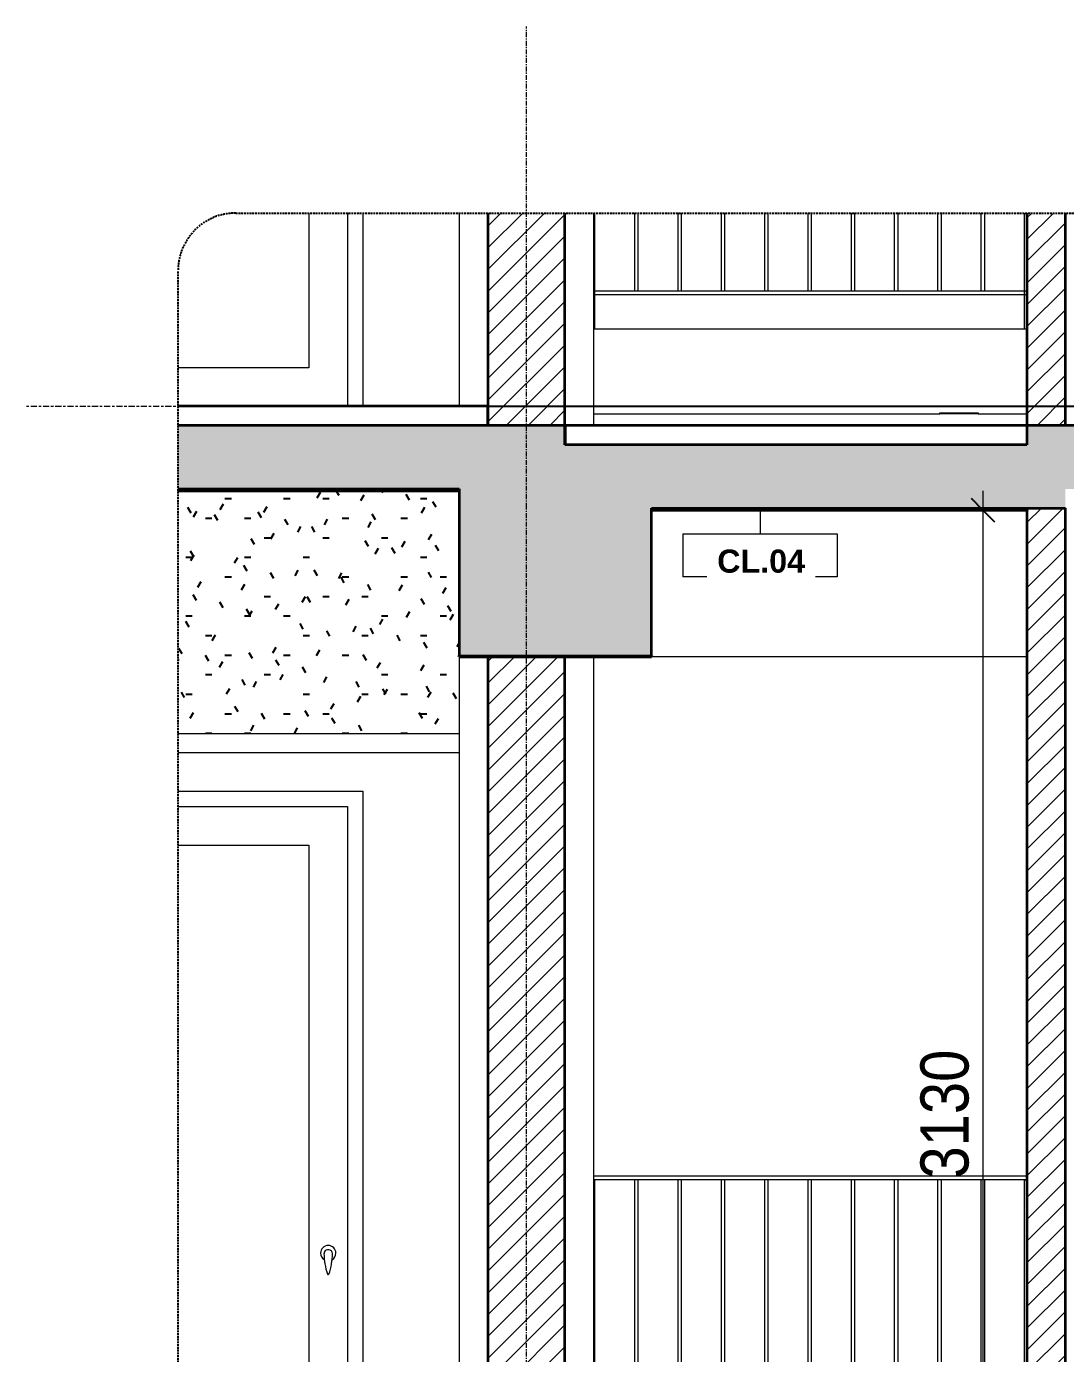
# Model space of a CAD drawing. Header units: millimetres. Extents: x 42054 to 236235, y 253 to 78637.
# Drawn here: x 121529 to 124228, y 3139 to 6586 of the extents above; entities that cross this region are included whole.
import ezdxf

# ---------------------------------------------------------------- set-up
doc = ezdxf.new("R2010")
doc.units = ezdxf.units.MM
for name, pattern in [('Centre', [31.75, 6.35, -4.7625, 15.875, -4.7625]), ('Grid Line', [22.225, 12.7, -3.175, 3.175, -3.175]), ('Hidden', [7.14375, 4.7625, -2.38125]), ('IMPORT-CENTER _2_', [40.64, 25.4, -5.08, 5.08, -5.08])]:
    doc.linetypes.add(name, pattern=pattern)
for name, color, linetype, lineweight in [('0-5', 130, 'Continuous', 5), ('A-ANNO-DIMS', 211, 'Continuous', 9), ('A-ANNO-DIMS-50', 211, 'Continuous', 9), ('A-CLNG', 13, 'Continuous', 18), ('A-CLNG-1', 250, 'Continuous', 35), ('A-CLNG-2', 7, 'Continuous', 18), ('A-CLNG-IDEN', 151, 'Continuous', 9), ('A-CLNG-PATT-2', 31, 'Continuous', 25), ('A-DETL-GENF', 92, 'Continuous', 18), ('A-DETL-GENF-4', 92, 'Hidden', 25), ('A-DETL-GENF-5', 9, 'Continuous', 18), ('A-DETL-MEDM', 33, 'Continuous', 35), ('A-DOOR', 31, 'Continuous', 18), ('A-DOOR-FRAM-1', 31, 'Continuous', 18), ('A-FLOR-FNSH-1', 250, 'Continuous', 35), ('A-FLOR-HRAL', 11, 'Continuous', 18), ('A-FLOR-HRAL-1', 7, 'Continuous', 18), ('A-FLOR-LEVL-2', 51, 'Centre', 9), ('A-FLOR-PATT-1', 253, 'Continuous', 18), ('A-WALL', 113, 'Continuous', 18), ('A-WALL-2', 250, 'Continuous', 35), ('A-WALL-3', 7, 'Continuous', 18), ('A-WALL-PATT-1', 9, 'Continuous', 18), ('A-WALL-PATT-2', 111, 'Continuous', 18), ('G-IMPT', 8, 'Continuous', 18), ('G-IMPT-5', 8, 'IMPORT-CENTER _2_', 18), ('M-EQPM', 50, 'Continuous', 18), ('M-EQPM-1', 7, 'Continuous', 18), ('M-EQPM-3', 50, 'Continuous', 25), ('S-BEAM-1', 7, 'Continuous', 18), ('S-BEAM-2', 90, 'Continuous', 50), ('S-BEAM-3', 191, 'Continuous', 5), ('S-COLS-8', 7, 'Continuous', 18), ('S-GRID-1', 1, 'Grid Line', 9)]:
    doc.layers.add(name, color=color, linetype=linetype, lineweight=lineweight)
doc.styles.add('Arial_B_3', font='arialbd.ttf', dxfattribs={"height": 60})
doc.styles.add('UTM Avo', font='', dxfattribs={"width": 0.9, "height": 125})
doc.styles.get('UTM Avo').set_extended_font_data('UTM Avo')
doc.dimstyles.new('1_Dim_chi_tiet_2_5', dxfattribs={"dimscale": 304.8, "dimtxt": 124.912619, "dimasz": 0.19685, "dimexe": 0.164042, "dimexo": 0.0625, "dimgap": 0.016404, "dimtad": 1, "dimdec": 0, "dimrnd": 5, "dimzin": 0, "dimdsep": 46, "dimtxsty": 'UTM Avo', "dimblk1": 'OBLIQUE', "dimblk2": 'OBLIQUE', "dimsah": 1, "dimcen": 0.09, "dimdle": 0.164042, "dimazin": 0, "dimtfac": 1, "dimtdec": 4, "dimtix": 1, "dimtmove": 0, "dimatfit": 3, "dimfxl": 0.328084, "dimfxlon": 1, "dimtvp": 1, "dimtolj": 1, "dimtzin": 0, "dimarcsym": 2})
pattern_1 = [(50, (-63782, 15773.77), (364.368, -31.878), [38.1, -419.1]), (355, (-63782, 15773.77), (-70.486, 382.113), [30.48, -335.28]), (100.451, (-63751.62, 15771.12), (293.885, 350.233), [32.38, -356.18]), (46.184, (-63782, 15875.38), (542.158, -84.086), [57.15, -628.65]), (96.636, (-63736.8, 15868.37), (474.805, 494.855), [48.57, -534.27]), (351.184, (-63782, 15875.4), (474.81, 494.85), [45.72, -502.92]), (21, (-63731.2, 15849.98), (303.2285, -204.5305), [38.1, -419.1]), (326, (-63731.2, 15849.98), (123.604, 368.376), [30.48, -335.28]), (71.451, (-63705.92, 15832.93), (426.834, 163.843), [32.38, -356.18]), (37.5, (-63781.99, 15773.77), (6.1766, 169.1102), [3.353, -327.863, 3.353, -337.007, -336.55]), (37.5, (-63781.99, 15773.77), (6.1766, 169.1102), [-671.576, 3.353, -333.197]), (7.5, (-63781.99, 15773.77), (133.639, 200.3615), [3.353, -190.703, 3.353, -320.243, -128.27]), (7.5, (-63781.99, 15773.77), (133.639, 200.3615), [-517.652, 3.353, -124.917]), (327.5, (-63895.27, 15773.77), (271.1818, -11.4584), [3.353, -123.647, 3.353, -392.887, -525.78]), (327.5, (-63895.27, 15773.77), (271.1818, -11.4584), [-523.24, 3.353, -522.427]), (317.5, (-63946.07, 15773.77), (296.2585, 50.853), [3.353, -161.747, 3.353, -259.791, -373.38]), (317.5, (-63946.07, 15773.77), (296.2585, 50.853), [-428.244, 3.353, -370.027]), (45, (-63781.99, 15773.77), (-125.7236, 125.7236), []), (45, (-63781.99, 15964.27), (-125.7236, 125.7236), [])]
pattern_2 = [(45, (-63781.988, 15773.775), (-28.28427, 28.28427), [])]
pattern_3 = [(45, (128982.67, 15773.775), (-28.28427, 28.28427), [])]

# ---------------------------------------------------------------- blocks, each defined once
blk = doc.blocks.new('NCV_TKTC_KET CAU_rvt-7-TKCS_CĂN HỘ LOẠI 1A - MẶT CẮT 6')
at = {"layer": 'A-FLOR-PATT-1'}
h = blk.add_hatch(dxfattribs=at)
h.set_pattern_fill('FP_13', color=256, style=0, pattern_type=2)
h.set_pattern_definition(pattern_1)
h.paths.add_polyline_path([(-65032.2, 5380), (-65032.2, 5385), (-68536.9, 5385), (-68536.9, 5380), (-65135.2, 5380)])
h.paths.add_polyline_path([(-70841.9, 5380), (-70111.9, 5380), (-70111.9, 5385), (-70841.9, 5385)])
h.paths.add_polyline_path([(-69835.3, 5500), (-69835.3, 5550), (-69836.9, 5550), (-69836.9, 5500)])
h = blk.add_hatch(dxfattribs=at)
h.set_pattern_fill('FP_13', color=256, style=0, pattern_type=2)
h.set_pattern_definition(pattern_1)
h.paths.add_polyline_path([(-65032.2, 5380), (-65032.2, 5385), (-68536.9, 5385), (-68536.9, 5380), (-65135.2, 5380)])
h.paths.add_polyline_path([(-70841.9, 5380), (-70111.9, 5380), (-70111.9, 5385), (-70841.9, 5385)])
h.paths.add_polyline_path([(-69835.3, 5500), (-69835.3, 5550), (-69836.9, 5550), (-69836.9, 5500)])
h = blk.add_hatch(dxfattribs=at)
h.set_pattern_fill('FP_13', color=256, style=0, pattern_type=2)
h.set_pattern_definition(pattern_1)
h.paths.add_polyline_path([(-68636.9, 5330), (-68635.3, 5330.8), (-68635.3, 5335), (-69611.9, 5335), (-69611.9, 5330), (-68707.2, 5330)])
h = blk.add_hatch(dxfattribs=at)
h.set_pattern_fill('FP_13', color=256, style=0, pattern_type=2)
h.set_pattern_definition(pattern_1)
h.paths.add_polyline_path([(-68636.9, 5330), (-68635.3, 5330.8), (-68635.3, 5335), (-69611.9, 5335), (-69611.9, 5330), (-68707.2, 5330)])
at = {"layer": 'S-BEAM-3'}
h = blk.add_hatch(color=256, dxfattribs=at)
h.paths.add_polyline_path([(-69611.9, 4950), (-69611.9, 4951.3), (-69836.9, 4951.3), (-69836.9, 4950), (-69644.6, 4950)])
h.paths.add_polyline_path([(-70111.9, 4950), (-70036.9, 4950), (-70036.9, 4951.3), (-70111.9, 4951.3)])
at = {"layer": 'A-FLOR-FNSH-1'}
for p, q in [((-69835.3, 5550), (-69836.9, 5550)), ((-69835.3, 5500), (-69835.3, 5550)), ((-70841.9, 5380), (-70111.9, 5380)), ((-69611.9, 5330), (-68635.3, 5330)), ((-68635.3, 5330), (-68635.3, 5335))]:
    blk.add_line(p, q, dxfattribs=at)
at = {"layer": 'S-BEAM-1'}
blk.add_line((-69611.9, 4950), (-68636.9, 4950), dxfattribs=at)
at = {"layer": 'S-BEAM-2'}
for p, q in [((-70111.9, 4951.3), (-70111.9, 4950)), ((-70111.9, 4950), (-69611.9, 4950)), ((-69611.9, 4950), (-69611.9, 4951.3))]:
    blk.add_line(p, q, dxfattribs=at)
at = {"layer": 'S-COLS-8'}
for p, q in [((-70111.9, 6101.8), (-70111.9, 5600)), ((-69761.9, 5550), (-69761.9, 6101.8)), ((-70111.9, 4950), (-70111.9, 2200)), ((-69761.9, 2150), (-69761.9, 4950))]:
    blk.add_line(p, q, dxfattribs=at)
blk = doc.blocks.new('THU NUOC - THU NUOC-461820-TKCS_CĂN HỘ LOẠI 1A - MẶT CẮT 6')
at = {"layer": 'M-EQPM-1'}
for p, q in [((-68863.4, 5583.2), (-68763.4, 5583.2)), ((-68863.4, 5580), (-68863.4, 5583.2)), ((-68763.4, 5580), (-68863.4, 5580)), ((-68763.4, 5583.2), (-68763.4, 5580))]:
    blk.add_line(p, q, dxfattribs=at)
blk = doc.blocks.new('Railing - 10mm-901206-TKCS_CĂN HỘ LOẠI 1A - MẶT CẮT 6')
at = {"layer": 'A-FLOR-HRAL-1'}
for p, q in [((-68756.5, 6101.8), (-68756.5, 5900)), ((-68746.5, 5900), (-68746.5, 6101.8))]:
    blk.add_line(p, q, dxfattribs=at)
blk = doc.blocks.new('Railing - 50 x 10mm-901205-TKCS_CĂN HỘ LOẠI 1A - MẶT CẮT 6')
at = {"layer": 'A-FLOR-HRAL-1'}
blk.add_line((-68644, 6101.8), (-68644, 5800), dxfattribs=at)
blk = doc.blocks.new('Railing - 50 x 10mm-V97-TKCS_CĂN HỘ LOẠI 1A - MẶT CẮT 6')
at = {"layer": 'A-FLOR-HRAL-1'}
blk.add_line((-69759, 5800), (-69759, 6101.8), dxfattribs=at)
blk = doc.blocks.new('Railing - Railing-883273-TKCS_CĂN HỘ LOẠI 1A - MẶT CẮT 6')
at = {"layer": 'A-FLOR-HRAL-1'}
for p, q in [((-69761.9, 5900), (-68639, 5900)), ((-68639, 5900), (-68639, 5890)), ((-69761.9, 5890), (-68639, 5890))]:
    blk.add_line(p, q, dxfattribs=at)
for name, p in [('Railing - 50 x 10mm-V97-TKCS_CĂN HỘ LOẠI 1A - MẶT CẮT 6', (0, 0)), ('Railing - 10mm-901206-TKCS_CĂN HỘ LOẠI 1A - MẶT CẮT 6', (-900, 0)), ('Railing - 10mm-901206-TKCS_CĂN HỘ LOẠI 1A - MẶT CẮT 6', (-787.5, 0)), ('Railing - 10mm-901206-TKCS_CĂN HỘ LOẠI 1A - MẶT CẮT 6', (-675, 0)), ('Railing - 10mm-901206-TKCS_CĂN HỘ LOẠI 1A - MẶT CẮT 6', (-562.5, 0)), ('Railing - 10mm-901206-TKCS_CĂN HỘ LOẠI 1A - MẶT CẮT 6', (-450, 0)), ('Railing - 10mm-901206-TKCS_CĂN HỘ LOẠI 1A - MẶT CẮT 6', (-337.5, 0)), ('Railing - 10mm-901206-TKCS_CĂN HỘ LOẠI 1A - MẶT CẮT 6', (-225, 0)), ('Railing - 10mm-901206-TKCS_CĂN HỘ LOẠI 1A - MẶT CẮT 6', (-112.5, 0)), ('Railing - 10mm-901206-TKCS_CĂN HỘ LOẠI 1A - MẶT CẮT 6', (0, 0)), ('Railing - 50 x 10mm-901205-TKCS_CĂN HỘ LOẠI 1A - MẶT CẮT 6', (0, 0))]:
    blk.add_blockref(name, p)
blk = doc.blocks.new('NCV_TKTC_TANG 2_rvt-6-TKCS_CĂN HỘ LOẠI 1A - MẶT CẮT 6')
at = {"layer": 'A-WALL-PATT-1'}
h = blk.add_hatch(dxfattribs=at)
h.set_pattern_fill('FP_14', color=256, style=0, pattern_type=2)
h.set_pattern_definition(pattern_2)
h.paths.add_polyline_path([(-68635.3, 5550), (-68536.9, 5550), (-68536.9, 6101.8), (-68636.9, 6101.8), (-68636.9, 5550)])
at = {"layer": 'A-FLOR-FNSH-1'}
for p, q in [((-70036.9, 5600), (-70841.9, 5600)), ((-70036.9, 5550), (-70036.9, 5600)), ((-68636.9, 5550), (-69836.9, 5550))]:
    blk.add_line(p, q, dxfattribs=at)
at = {"layer": 'A-WALL-2'}
for p, q in [((-68636.9, 6101.8), (-68636.9, 5550)), ((-68536.9, 5550), (-68536.9, 6101.8))]:
    blk.add_line(p, q, dxfattribs=at)
at = {"layer": 'A-WALL-3'}
for p, q in [((-68636.9, 5800), (-69761.9, 5800)), ((-69761.9, 5580), (-68863.4, 5580)), ((-68763.4, 5580), (-68636.9, 5580))]:
    blk.add_line(p, q, dxfattribs=at)
at = {"layer": 'A-FLOR-HRAL'}
blk.add_blockref('Railing - Railing-883273-TKCS_CĂN HỘ LOẠI 1A - MẶT CẮT 6', (0, 0), dxfattribs=at)
at = {"layer": 'M-EQPM'}
blk.add_blockref('THU NUOC - THU NUOC-461820-TKCS_CĂN HỘ LOẠI 1A - MẶT CẮT 6', (0, 0), dxfattribs=at)
blk = doc.blocks.new('Railing - 10mm-457212-TKCS_CĂN HỘ LOẠI 1A - MẶT CẮT 6')
at = {"layer": 'A-FLOR-HRAL-1'}
for p, q in [((-68756.5, 3590), (-68756.5, 2500)), ((-68746.5, 2500), (-68746.5, 3590))]:
    blk.add_line(p, q, dxfattribs=at)
blk = doc.blocks.new('Railing - 50 x 10mm-457210-TKCS_CĂN HỘ LOẠI 1A - MẶT CẮT 6')
at = {"layer": 'A-FLOR-HRAL-1'}
for q in [(-68644, 2400), (-68636.9, 3590)]:
    blk.add_line((-68644, 3590), q, dxfattribs=at)
blk = doc.blocks.new('Railing - 50 x 10mm-V99-TKCS_CĂN HỘ LOẠI 1A - MẶT CẮT 6')
at = {"layer": 'A-FLOR-HRAL-1'}
for p in [(-69761.9, 3590), (-69759, 2400)]:
    blk.add_line(p, (-69759, 3590), dxfattribs=at)
blk = doc.blocks.new('Railing - Railing-641410-TKCS_CĂN HỘ LOẠI 1A - MẶT CẮT 6')
at = {"layer": 'A-FLOR-HRAL-1'}
for p, q in [((-69761.9, 2500), (-68639, 2500)), ((-69761.9, 2490), (-68639, 2490)), ((-68639, 2500), (-68639, 2490))]:
    blk.add_line(p, q, dxfattribs=at)
for name, p in [('Railing - 50 x 10mm-V99-TKCS_CĂN HỘ LOẠI 1A - MẶT CẮT 6', (0, 0)), ('Railing - 10mm-457212-TKCS_CĂN HỘ LOẠI 1A - MẶT CẮT 6', (-900, 0)), ('Railing - 10mm-457212-TKCS_CĂN HỘ LOẠI 1A - MẶT CẮT 6', (-787.5, 0)), ('Railing - 10mm-457212-TKCS_CĂN HỘ LOẠI 1A - MẶT CẮT 6', (-675, 0)), ('Railing - 10mm-457212-TKCS_CĂN HỘ LOẠI 1A - MẶT CẮT 6', (-562.5, 0)), ('Railing - 10mm-457212-TKCS_CĂN HỘ LOẠI 1A - MẶT CẮT 6', (-450, 0)), ('Railing - 10mm-457212-TKCS_CĂN HỘ LOẠI 1A - MẶT CẮT 6', (-337.5, 0)), ('Railing - 10mm-457212-TKCS_CĂN HỘ LOẠI 1A - MẶT CẮT 6', (-225, 0)), ('Railing - 10mm-457212-TKCS_CĂN HỘ LOẠI 1A - MẶT CẮT 6', (-112.5, 0)), ('Railing - 10mm-457212-TKCS_CĂN HỘ LOẠI 1A - MẶT CẮT 6', (0, 0)), ('Railing - 50 x 10mm-457210-TKCS_CĂN HỘ LOẠI 1A - MẶT CẮT 6', (0, 0))]:
    blk.add_blockref(name, p)
blk = doc.blocks.new('Top Rail Type - Top Rail_Internal_-641411-TKCS_CĂN HỘ LOẠI 1A - MẶT CẮT 6')
at = {"layer": 'A-FLOR-HRAL-1'}
for p, q in [((-68639, 3600), (-69761.9, 3600)), ((-68639, 3590), (-69761.9, 3590)), ((-68639, 3600), (-68639, 3590))]:
    blk.add_line(p, q, dxfattribs=at)
blk = doc.blocks.new('CL_01-VÁCH DỰNG THẠCH CAO CĂN HỘ LOẠI 1-5A6 - CL_01-VÁCH DỰNG THẠCH CAO CĂN HỘ LOẠI 1A-5-911549-TKCS_CĂN HỘ LOẠI 1A - MẶT CẮT 6')
at = {"layer": 'A-CLNG-PATT-2'}
h = blk.add_hatch(dxfattribs=at)
h.set_pattern_fill('FP_15', color=256, style=0, pattern_type=2)
h.set_pattern_definition([(0, (-63781.99, 15773.775), (203.2, 50.8), [16.764, -135.636, 16.764, -135.636, -812.8]), (0, (-63781.99, 15773.775), (203.2, 50.8), [-304.8, 16.764, -288.036, 16.764, -135.636, -355.6]), (0, (-63781.99, 15773.775), (203.2, 50.8), [-762, 16.764, -84.836, 16.764, -237.236]), (120, (-63705.79, 15799.175), (-145.5941, 150.57636), [16.764, -135.636, 16.764, -948.436]), (120, (-63705.79, 15799.175), (-145.5941, 150.57636), [-169.164, -135.636, 16.764, -288.036, -508]), (120, (-63705.79, 15799.175), (-145.5941, 150.57636), [-609.6, 16.764, -135.636, 16.764, -338.836]), (120, (-63705.79, 15799.175), (-145.5941, 150.57636), [-778.764, -84.836, 16.764, -237.236]), (240, (-63680.39, 15900.775), (-57.6059, -201.37636), [16.764, -135.636, 16.764, -948.436]), (240, (-63680.39, 15900.775), (-57.6059, -201.37636), [-169.164, -135.636, 16.764, -288.036, -508]), (240, (-63680.39, 15900.775), (-57.6059, -201.37636), [-609.6, 16.764, -135.636, 16.764, -338.836]), (240, (-63680.39, 15900.775), (-57.6059, -201.37636), [-778.764, -84.836, 16.764, -237.236])])
h.paths.add_polyline_path([(-70361.9, 4750), (-70111.9, 4750), (-70111.9, 5380), (-70841.9, 5380), (-70841.9, 4750)])
blk = doc.blocks.new('NCV_TKTC_TANG 1_rvt-6-TKCS_CĂN HỘ LOẠI 1A - MẶT CẮT 6')
at = {"layer": 'A-WALL-PATT-1'}
h = blk.add_hatch(dxfattribs=at)
h.set_pattern_fill('FP_14', color=256, style=0, pattern_type=2)
h.set_pattern_definition(pattern_2)
h.paths.add_polyline_path([(-68635.3, 2150), (-68536.9, 2150), (-68536.9, 5335), (-68635.3, 5335), (-68635.3, 5330.8), (-68636.9, 5330), (-68636.9, 2150)])
at = {"layer": 'A-CLNG-1'}
blk.add_line((-70841.9, 5380), (-70111.9, 5380), dxfattribs=at)
at = {"layer": 'A-CLNG-2'}
for p, q in [((-70841.9, 4750), (-70111.9, 4750)), ((-70111.9, 4700), (-70841.9, 4700))]:
    blk.add_line(p, q, dxfattribs=at)
at = {"layer": 'A-WALL-2'}
for p, q in [((-68636.9, 5330), (-68636.9, 2150)), ((-68536.9, 2150), (-68536.9, 5335))]:
    blk.add_line(p, q, dxfattribs=at)
at = {"layer": 'A-WALL-3'}
blk.add_line((-68636.9, 5335), (-68636.9, 5330), dxfattribs=at)
at = {"layer": 'A-CLNG'}
blk.add_blockref('CL_01-VÁCH DỰNG THẠCH CAO CĂN HỘ LOẠI 1-5A6 - CL_01-VÁCH DỰNG THẠCH CAO CĂN HỘ LOẠI 1A-5-911549-TKCS_CĂN HỘ LOẠI 1A - MẶT CẮT 6', (0, 0), dxfattribs=at)
at = {"layer": 'A-FLOR-HRAL'}
for name in ['Top Rail Type - Top Rail_Internal_-641411-TKCS_CĂN HỘ LOẠI 1A - MẶT CẮT 6', 'Railing - Railing-641410-TKCS_CĂN HỘ LOẠI 1A - MẶT CẮT 6']:
    blk.add_blockref(name, (0, 0), dxfattribs=at)
blk = doc.blocks.new('TKTC_XREF_251221_MB TANG 2-7 - TKTC_XREF_260130_MB TANG 2-5_dwg_$cc-4746808-TKCS_CĂN HỘ LOẠI 1A - MẶT CẮT 6')
at = {"layer": 'G-IMPT-5'}
for p, q in [((-70218.5, 5600), (-70065.5, 5600)), ((-70142, 5600), (-70142, 5600))]:
    blk.add_line(p, q, dxfattribs=at)
at = {"layer": 'M-EQPM'}
for p, q in [((-70142, 5600), (-70196, 5600)), ((-70196, 5600), (-70142, 5600)), ((-70142, 5600), (-70154.5, 5600)), ((-70154.5, 5600), (-70142, 5600)), ((-70142, 5600), (-70129.4, 5600)), ((-70129.4, 5600), (-70142, 5600)), ((-70085.1, 5600), (-70085.1, 5600))]:
    blk.add_line(p, q, dxfattribs=at)
blk = doc.blocks.new('TKTC_XREF_251221_MB TANG 2-7 - TKTC_XREF_260130_MB TANG 2-5_dwg_CUM U_DN100-4746796-TKCS_CĂN HỘ LOẠI 1A - MẶT CẮT 6')
at = {"layer": 'G-IMPT'}
for p, q in [((-70142, 5600), (-70209.1, 5600)), ((-70209.1, 5600), (-70142, 5600)), ((-70142, 5600), (-70201.3, 5600)), ((-70201.3, 5600), (-70142, 5600)), ((-70142, 5600), (-70142, 5600)), ((-70077.1, 5600), (-70142, 5600)), ((-70077.1, 5600), (-70142, 5600)), ((-70077.1, 5600), (-70142, 5600)), ((-70077.1, 5600), (-70142, 5600)), ((-70075.2, 5600), (-70077.1, 5600)), ((-70077.1, 5600), (-70075.2, 5600)), ((-70075.2, 5600), (-70077.1, 5600)), ((-70077.1, 5600), (-70075.2, 5600)), ((-70070.4, 5600), (-70075.2, 5600)), ((-70075.2, 5600), (-70070.4, 5600)), ((-70075.2, 5600), (-70070.4, 5600)), ((-70075.2, 5600), (-70070.4, 5600)), ((-70070.4, 5600), (-70075.2, 5600)), ((-70075.2, 5600), (-70070.4, 5600)), ((-70075.2, 5600), (-70070.4, 5600)), ((-70075.2, 5600), (-70070.4, 5600)), ((-70070.4, 5600), (-70070.4, 5600)), ((-70070.4, 5600), (-70070.4, 5600)), ((-70069.5, 5600), (-70064, 5600)), ((-70064, 5600), (-70069.5, 5600)), ((-70069.5, 5600), (-70064, 5600)), ((-70064, 5600), (-70069.5, 5600)), ((-70063.1, 5600), (-70064, 5600)), ((-70064, 5600), (-70063.1, 5600)), ((-70063.1, 5600), (-70064, 5600)), ((-70064, 5600), (-70063.1, 5600))]:
    blk.add_line(p, q, dxfattribs=at)
blk = doc.blocks.new('TKTC_XREF_251221_MB TANG 2-7 - TKTC_XREF_260130_MB TANG 2-5_dwg_THU NUOC - THU NUOC-444531-TKCS_MB TẦNG 1-4746810-TKCS_CĂN HỘ LOẠI 1A - MẶT CẮT 6')
at = {"layer": 'G-IMPT'}
for p, q in [((-68736.8, 5600), (-68886.8, 5600)), ((-68886.8, 5600), (-68736.8, 5600)), ((-68761.8, 5600), (-68861.8, 5600)), ((-68861.8, 5600), (-68761.8, 5600)), ((-68845.8, 5600), (-68851.8, 5600)), ((-68851.8, 5600), (-68845.8, 5600)), ((-68839.4, 5600), (-68833.4, 5600)), ((-68833.4, 5600), (-68839.4, 5600)), ((-68827, 5600), (-68821, 5600)), ((-68821, 5600), (-68827, 5600)), ((-68815, 5600), (-68809, 5600)), ((-68809, 5600), (-68815, 5600)), ((-68815, 5600), (-68809, 5600)), ((-68809, 5600), (-68815, 5600)), ((-68811.8, 5600), (-68811.8, 5600)), ((-68811.8, 5600), (-68811.8, 5600)), ((-68811.8, 5600), (-68811.8, 5600)), ((-68811.8, 5600), (-68811.8, 5600)), ((-68796.5, 5600), (-68802.5, 5600)), ((-68802.5, 5600), (-68796.5, 5600)), ((-68784.1, 5600), (-68790.1, 5600)), ((-68790.1, 5600), (-68784.1, 5600)), ((-68777.7, 5600), (-68771.7, 5600)), ((-68771.7, 5600), (-68777.7, 5600))]:
    blk.add_line(p, q, dxfattribs=at)
blk = doc.blocks.new('TKTC_XREF_251221_MB TANG 2-7 - TKTC_XREF_260130_MB TANG 2-5_dwg_$cc-V101-TKCS_CĂN HỘ LOẠI 1A - MẶT CẮT 6')
at = {"layer": 'G-IMPT-5'}
for p, q in [((-61481.9, 5600), (-61603, 5600)), ((-61542.9, 5600), (-61542.1, 5600))]:
    blk.add_line(p, q, dxfattribs=at)
at = {"layer": 'M-EQPM'}
for p, q in [((-61587.5, 5600), (-61587.5, 5600)), ((-61542.5, 5600), (-61542.8, 5600)), ((-61542.8, 5600), (-61542.2, 5600)), ((-61542.2, 5600), (-61542.5, 5600))]:
    blk.add_line(p, q, dxfattribs=at)
blk = doc.blocks.new('TKTC_XREF_251221_MB TANG 2-7 - TKTC_XREF_260130_MB TANG 2-5_dwg_CUM U_DN100-V102-TKCS_CĂN HỘ LOẠI 1A - MẶT CẮT 6')
at = {"layer": 'G-IMPT'}
for p, q in [((-61606.4, 5600), (-61605.7, 5600)), ((-61605.7, 5600), (-61606.4, 5600)), ((-61606.4, 5600), (-61605.7, 5600)), ((-61605.7, 5600), (-61606.4, 5600)), ((-61601.4, 5600), (-61605.7, 5600)), ((-61605.7, 5600), (-61601.4, 5600)), ((-61601.4, 5600), (-61605.7, 5600)), ((-61605.7, 5600), (-61601.4, 5600)), ((-61600.6, 5600), (-61600.6, 5600)), ((-61600.6, 5600), (-61600.6, 5600)), ((-61600.6, 5600), (-61596.8, 5600)), ((-61596.8, 5600), (-61600.6, 5600)), ((-61596.8, 5600), (-61600.6, 5600)), ((-61596.8, 5600), (-61600.6, 5600)), ((-61600.6, 5600), (-61596.8, 5600)), ((-61596.8, 5600), (-61600.6, 5600)), ((-61596.8, 5600), (-61600.6, 5600)), ((-61596.8, 5600), (-61600.6, 5600)), ((-61596.8, 5600), (-61595.3, 5600)), ((-61595.3, 5600), (-61596.8, 5600)), ((-61596.8, 5600), (-61595.3, 5600)), ((-61595.3, 5600), (-61596.8, 5600)), ((-61595.3, 5600), (-61544, 5600)), ((-61595.3, 5600), (-61544, 5600)), ((-61595.3, 5600), (-61544, 5600)), ((-61595.3, 5600), (-61544, 5600)), ((-61544, 5600), (-61497, 5600)), ((-61497, 5600), (-61544, 5600)), ((-61544, 5600), (-61544, 5600)), ((-61544, 5600), (-61490.9, 5600)), ((-61490.9, 5600), (-61544, 5600))]:
    blk.add_line(p, q, dxfattribs=at)
blk = doc.blocks.new('TKTC_XREF_251221_MB TANG 2-7 - TKTC_XREF_260130_MB TANG 2-5_dwg_THU NUOC - THU NUOC-444531-TKCS_MB TẦNG 1-4746804-TKCS_CĂN HỘ LOẠI 1A - MẶT CẮT 6')
at = {"layer": 'G-IMPT'}
for p, q in [((-70513.7, 5600), (-70663.7, 5600)), ((-70663.7, 5600), (-70513.7, 5600)), ((-70538.7, 5600), (-70638.7, 5600)), ((-70638.7, 5600), (-70538.7, 5600)), ((-70622.7, 5600), (-70628.7, 5600)), ((-70628.7, 5600), (-70622.7, 5600)), ((-70616.4, 5600), (-70610.4, 5600)), ((-70610.4, 5600), (-70616.4, 5600)), ((-70603.9, 5600), (-70597.9, 5600)), ((-70597.9, 5600), (-70603.9, 5600)), ((-70591.9, 5600), (-70585.9, 5600)), ((-70585.9, 5600), (-70591.9, 5600)), ((-70591.9, 5600), (-70585.9, 5600)), ((-70585.9, 5600), (-70591.9, 5600)), ((-70588.7, 5600), (-70588.7, 5600)), ((-70588.7, 5600), (-70588.7, 5600)), ((-70588.7, 5600), (-70588.7, 5600)), ((-70588.7, 5600), (-70588.7, 5600)), ((-70573.5, 5600), (-70579.5, 5600)), ((-70579.5, 5600), (-70573.5, 5600)), ((-70561, 5600), (-70567, 5600)), ((-70567, 5600), (-70561, 5600)), ((-70554.6, 5600), (-70548.6, 5600)), ((-70548.6, 5600), (-70554.6, 5600))]:
    blk.add_line(p, q, dxfattribs=at)
blk = doc.blocks.new('TKTC_XREF_251221_MB TANG 2-7 - TKTC_XREF_251221_MB TANG 2-7-2039446-TKCS_CĂN HỘ LOẠI 1A - MẶT CẮT 6')
at = {"layer": 'M-EQPM'}
for p, q in [((-70226.7, 5600), (-70077.1, 5600)), ((-70077.1, 5600), (-70226.7, 5600)), ((-70076.9, 5600), (-70027.2, 5600)), ((-70027.2, 5600), (-70076.9, 5600)), ((-69836.9, 5600), (-69796.9, 5600)), ((-69796.9, 5600), (-69836.9, 5600)), ((-69833.7, 5600), (-69793.7, 5600)), ((-69793.7, 5600), (-69833.7, 5600)), ((-69796.9, 5600), (-69676.9, 5600)), ((-69793.7, 5600), (-69673.7, 5600)), ((-69673.7, 5600), (-69793.7, 5600)), ((-69676.9, 5600), (-69761.9, 5600))]:
    blk.add_line(p, q, dxfattribs=at)
at = {"layer": 'M-EQPM-3'}
blk.add_line((-70841.9, 5600), (-60954.4, 5600), dxfattribs=at)
for name, p in [('TKTC_XREF_251221_MB TANG 2-7 - TKTC_XREF_260130_MB TANG 2-5_dwg_THU NUOC - THU NUOC-444531-TKCS_MB TẦNG 1-4746804-TKCS_CĂN HỘ LOẠI 1A - MẶT CẮT 6', (0, 0)), ('TKTC_XREF_251221_MB TANG 2-7 - TKTC_XREF_260130_MB TANG 2-5_dwg_$cc-4746808-TKCS_CĂN HỘ LOẠI 1A - MẶT CẮT 6', (0, 0)), ('TKTC_XREF_251221_MB TANG 2-7 - TKTC_XREF_260130_MB TANG 2-5_dwg_CUM U_DN100-4746796-TKCS_CĂN HỘ LOẠI 1A - MẶT CẮT 6', (0, 0)), ('TKTC_XREF_251221_MB TANG 2-7 - TKTC_XREF_260130_MB TANG 2-5_dwg_CUM U_DN100-V102-TKCS_CĂN HỘ LOẠI 1A - MẶT CẮT 6', (-8201.6, 0)), ('TKTC_XREF_251221_MB TANG 2-7 - TKTC_XREF_260130_MB TANG 2-5_dwg_CUM U_DN100-V102-TKCS_CĂN HỘ LOẠI 1A - MẶT CẮT 6', (-8198.4, 0)), ('TKTC_XREF_251221_MB TANG 2-7 - TKTC_XREF_260130_MB TANG 2-5_dwg_$cc-V101-TKCS_CĂN HỘ LOẠI 1A - MẶT CẮT 6', (-8201.6, 0)), ('TKTC_XREF_251221_MB TANG 2-7 - TKTC_XREF_260130_MB TANG 2-5_dwg_$cc-V101-TKCS_CĂN HỘ LOẠI 1A - MẶT CẮT 6', (-8198.4, 0)), ('TKTC_XREF_251221_MB TANG 2-7 - TKTC_XREF_260130_MB TANG 2-5_dwg_THU NUOC - THU NUOC-444531-TKCS_MB TẦNG 1-4746810-TKCS_CĂN HỘ LOẠI 1A - MẶT CẮT 6', (0, 0))]:
    blk.add_blockref(name, p)
at = {"extrusion": (0, 0, -1)}
blk.add_blockref('TKTC_XREF_251221_MB TANG 2-7 - TKTC_XREF_260130_MB TANG 2-5_dwg_THU NUOC - THU NUOC-444531-TKCS_MB TẦNG 1-4746810-TKCS_CĂN HỘ LOẠI 1A - MẶT CẮT 6', (138345.4, 0), dxfattribs=at)
blk = doc.blocks.new('DEG_02-DEG_03 - DEG_02-2500x2400mm-CỬA ĐI 02 CÁNH TRƯỢT-V103-TKCS_CĂN HỘ LOẠI 1A - MẶT CẮT 6')
at = {"layer": 'A-DOOR'}
for p, q in [((-70841.9, 4460), (-70501.9, 4460)), ((-70501.9, 4460), (-70501.9, 2300)), ((-70501.9, 2300), (-70841.9, 2300))]:
    blk.add_line(p, q, dxfattribs=at)
at = {"layer": 'A-DOOR', "flags": 128}
blk.add_lwpolyline([(-70450.4, 3408.7), (-70451.1, 3408.7), (-70452.5, 3408.7), (-70453.4, 3408.7), (-70453.4, 3408.7)], dxfattribs=at)
at = {"layer": 'A-DOOR'}
for centre, radius, start, end in [((-70451.9, 3400), 20, 0, 180), ((-70451.9, 3400), 20, 180, 240), ((-70453.4, 3399.2), 9.45, 90, 180), ((-70298.1, 3399.2), 164.8, 180, 199.134), ((-70450.4, 3399.2), 9.45, 0, 90), ((-70605.7, 3399.2), 164.8, 340.866, 0), ((-70451.9, 3400), 20, 300, 0), ((-70451.5, 3346), 2.34, 199.134, 261.031), ((-70452.3, 3346), 2.34, 278.969, 340.866)]:
    blk.add_arc(centre, radius, start, end, dxfattribs=at)
at = {"layer": 'A-DOOR-FRAM-1'}
for p, q in [((-70841.9, 4560), (-70401.9, 4560)), ((-70401.9, 4560), (-70401.9, 2200))]:
    blk.add_line(p, q, dxfattribs=at)
blk = doc.blocks.new('DEG_02-DEG_03 - DEG_02-2500x2400mm-CỬA ĐI 02 CÁNH TRƯỢT-V104-TKCS_CĂN HỘ LOẠI 1A - MẶT CẮT 6')
at = {"layer": 'A-DOOR'}
for p, q in [((-70501.9, 6101.8), (-70501.9, 5700)), ((-70501.9, 5700), (-70841.9, 5700))]:
    blk.add_line(p, q, dxfattribs=at)
at = {"layer": 'A-DOOR-FRAM-1'}
blk.add_line((-70401.9, 6101.8), (-70401.9, 5600), dxfattribs=at)
blk = doc.blocks.new('BORDER VIEW - BORDER VIEW-3683200-TKCS_CĂN HỘ LOẠI 1A - MẶT CẮT 6')
at = {"layer": 'A-DETL-GENF-4'}
for p, q in [((-70691.9, 6101.8), (-61104.4, 6101.8)), ((-70841.9, 1730), (-70841.9, 5951.8))]:
    blk.add_line(p, q, dxfattribs=at)
blk.add_arc((-70691.9, 5951.8), 150, 90, 180, dxfattribs=at)
blk = doc.blocks.new('DIMBLOCK114-TKCS_CĂN HỘ LOẠI 1A - MẶT CẮT 6')
at = {"layer": 'A-ANNO-DIMS-50'}
for p, q in [((124013.4, 5380), (124013.4, 2200)), ((124113.4, 5330), (123963.4, 5330)), ((124013.4, 5330), (124113.4, 5330)), ((124113.4, 2200), (123963.4, 2200)), ((124013.4, 2200), (124113.4, 2200))]:
    blk.add_line(p, q, dxfattribs=at)
at = {"layer": 'A-ANNO-DIMS-50', "lineweight": 25}
for p, q in [((124013.4, 5330), (123983.4, 5360)), ((124013.4, 5330), (124043.4, 5300)), ((124013.4, 2200), (123983.4, 2230)), ((124013.4, 2200), (124043.4, 2170))]:
    blk.add_line(p, q, dxfattribs=at)
at = {"layer": 'A-ANNO-DIMS-50', "color": 0, "insert": (123851, 3593.8), "char_height": 125, "width": 410.824, "attachment_point": 1, "rotation": 90, "line_spacing_factor": 1.110334, "style": 'UTM Avo'}
blk.add_mtext('3130', dxfattribs=at)
blk = doc.blocks.new('_Oblique')
at = {"color": 0, "linetype": 'ByBlock', "lineweight": -2}
blk.add_line((-0.5, -0.5), (0.5, 0.5), dxfattribs=at)
blk = doc.blocks.new('M_Ceiling Tag w Height - M_Ceiling Tag-4076437-TKCS_CĂN HỘ LOẠI 1A - MẶT CẮT 6')
at = {"layer": 'A-CLNG-IDEN'}
for p, q in [((-66989.7, 5341.4), (-66989.7, 5230.2)), ((-66989.7, 5341.4), (-66588.6, 5341.4)), ((-66588.6, 5341.4), (-66588.6, 5230.2)), ((-66588.6, 5230.2), (-66989.7, 5230.2))]:
    blk.add_line(p, q, dxfattribs=at)

msp = doc.modelspace()

# ---------------------------------------------------------------- hatches: boundary and pattern name
at = {"layer": 'A-DETL-GENF-5'}
h = msp.add_hatch(dxfattribs=at)
h.set_pattern_fill('FP_13', color=256, style=0, pattern_type=2)
h.set_pattern_definition([(50, (128982.67, 15773.77), (364.368, -31.878), [38.1, -419.1]), (355, (128982.67, 15773.77), (-70.486, 382.113), [30.48, -335.28]), (100.451, (129013.03, 15771.12), (293.885, 350.233), [32.38, -356.18]), (46.184, (128982.67, 15875.38), (542.158, -84.086), [57.15, -628.65]), (96.636, (129027.85, 15868.37), (474.805, 494.855), [48.57, -534.27]), (351.184, (128982.67, 15875.4), (474.81, 494.85), [45.72, -502.92]), (21, (129033.47, 15849.98), (303.2285, -204.5305), [38.1, -419.1]), (326, (129033.47, 15849.98), (123.604, 368.376), [30.48, -335.28]), (71.451, (129058.74, 15832.93), (426.834, 163.843), [32.38, -356.18]), (37.5, (128982.67, 15773.77), (6.1766, 169.1102), [3.353, -327.863, 3.353, -337.007, -336.55]), (37.5, (128982.67, 15773.77), (6.1766, 169.1102), [-671.576, 3.353, -333.197]), (7.5, (128982.67, 15773.77), (133.639, 200.3615), [3.353, -190.703, 3.353, -320.243, -128.27]), (7.5, (128982.67, 15773.77), (133.639, 200.3615), [-517.652, 3.353, -124.917]), (327.5, (128869.38, 15773.77), (271.1818, -11.4584), [3.353, -123.647, 3.353, -392.887, -525.78]), (327.5, (128869.38, 15773.77), (271.1818, -11.4584), [-523.24, 3.353, -522.427]), (317.5, (128818.58, 15773.77), (296.2585, 50.853), [3.353, -161.747, 3.353, -259.791, -373.38]), (317.5, (128818.58, 15773.77), (296.2585, 50.853), [-428.244, 3.353, -370.027]), (45, (128982.67, 15773.77), (-125.7236, 125.7236), []), (45, (128982.67, 15964.27), (-125.7236, 125.7236), [])])
h.paths.add_polyline_path([(131127.7, 4950), (131233.2, 4950), (131233.2, 5330), (131810.2, 5330), (131810.2, 5500), (131129.3, 5500), (131129.3, 5550), (124127.7, 5550), (124127.7, 5500), (122927.7, 5500), (122927.7, 5550), (121922.7, 5550), (121922.7, 5385), (122652.7, 5385), (122652.7, 4951.3), (123152.7, 4951.3), (123152.7, 5335), (124227.7, 5335), (124227.7, 5385), (127732.4, 5385), (127732.4, 5150), (127932.7, 5150), (127932.7, 5380), (130833.2, 5380), (130833.2, 4950), (130927.7, 4950)])
at = {"layer": 'A-WALL-PATT-2'}
h = msp.add_hatch(dxfattribs=at)
h.set_pattern_fill('FP_14', color=256, style=0, pattern_type=2)
h.set_pattern_definition(pattern_3)
h.paths.add_polyline_path([(122802.7, 5550), (122927.7, 5550), (122927.7, 6101.8), (122727.7, 6101.8), (122727.7, 5550)])
h = msp.add_hatch(dxfattribs=at)
h.set_pattern_fill('FP_14', color=256, style=0, pattern_type=2)
h.set_pattern_definition(pattern_3)
h.paths.add_polyline_path([(122927.7, 2150), (122927.7, 4951.3), (122727.7, 4951.3), (122727.7, 2150)])

# ---------------------------------------------------------------- linework, layer by layer
at = {"layer": 'A-CLNG-IDEN'}
msp.add_line((123434.4, 5328), (123434.4, 5268.5), dxfattribs=at)
at = {"layer": 'A-DETL-MEDM'}
for p, q in [((122927.7, 5550), (121922.7, 5550)), ((122927.7, 5500), (122927.7, 5550)), ((131129.3, 5550), (124127.7, 5550)), ((124127.7, 5550), (124127.7, 5500)), ((124127.7, 5500), (122927.7, 5500)), ((121922.7, 5385), (122652.7, 5385)), ((122652.7, 5385), (122652.7, 4951.3)), ((123152.7, 4951.3), (123152.7, 5335)), ((123152.7, 5335), (124227.7, 5335)), ((122652.7, 4951.3), (123152.7, 4951.3))]:
    msp.add_line(p, q, dxfattribs=at)
at = {"layer": 'A-FLOR-LEVL-2'}
msp.add_line((121529.2, 5600), (132451.1, 5600), dxfattribs=at)
at = {"layer": 'A-WALL'}
for p, q in [((122402.8, 6101.8), (122402.8, 5600)), ((121922.7, 4600), (122402.8, 4600)), ((122402.8, 4600), (122402.8, 2200))]:
    msp.add_line(p, q, dxfattribs=at)
at = {"layer": 'A-WALL-2'}
for p, q in [((122727.7, 6101.8), (122727.7, 5550)), ((122927.7, 5550), (122927.7, 6101.8)), ((122727.7, 4951.3), (122727.7, 2150)), ((122927.7, 2150), (122927.7, 4951.3))]:
    msp.add_line(p, q, dxfattribs=at)
at = {"layer": 'S-GRID-1'}
for p, q in [((122827.7, 5336.3), (122827.7, 6586.3)), ((122827.7, 2220.3), (122827.7, 5336.3))]:
    msp.add_line(p, q, dxfattribs=at)

# ---------------------------------------------------------------- block references
at = {"layer": '0-5'}
for name in ['NCV_TKTC_KET CAU_rvt-7-TKCS_CĂN HỘ LOẠI 1A - MẶT CẮT 6', 'NCV_TKTC_TANG 2_rvt-6-TKCS_CĂN HỘ LOẠI 1A - MẶT CẮT 6', 'NCV_TKTC_TANG 1_rvt-6-TKCS_CĂN HỘ LOẠI 1A - MẶT CẮT 6']:
    msp.add_blockref(name, (192764.7, 0), dxfattribs=at)
at = {"layer": 'A-CLNG-IDEN'}
msp.add_blockref('M_Ceiling Tag w Height - M_Ceiling Tag-4076437-TKCS_CĂN HỘ LOẠI 1A - MẶT CẮT 6', (190223.6, -73), dxfattribs=at)
at = {"layer": 'A-DETL-GENF'}
msp.add_blockref('BORDER VIEW - BORDER VIEW-3683200-TKCS_CĂN HỘ LOẠI 1A - MẶT CẮT 6', (192764.7, 0), dxfattribs=at)
at = {"layer": 'A-DOOR'}
for name in ['DEG_02-DEG_03 - DEG_02-2500x2400mm-CỬA ĐI 02 CÁNH TRƯỢT-V104-TKCS_CĂN HỘ LOẠI 1A - MẶT CẮT 6', 'DEG_02-DEG_03 - DEG_02-2500x2400mm-CỬA ĐI 02 CÁNH TRƯỢT-V103-TKCS_CĂN HỘ LOẠI 1A - MẶT CẮT 6']:
    msp.add_blockref(name, (192764.7, 0), dxfattribs=at)
at = {"layer": 'M-EQPM'}
msp.add_blockref('TKTC_XREF_251221_MB TANG 2-7 - TKTC_XREF_251221_MB TANG 2-7-2039446-TKCS_CĂN HỘ LOẠI 1A - MẶT CẮT 6', (192764.7, 0), dxfattribs=at)

# ---------------------------------------------------------------- dimensions: what is measured, and where the dimension line sits
at = {"layer": 'A-ANNO-DIMS'}
dim = msp.add_linear_dim(base=(124013.4, 2200), p1=(124113.4, 5330), p2=(124113.4, 2200), angle=90, dimstyle='1_Dim_chi_tiet_2_5', override={"dimpost": '<>', "dimfxl": 3130}, dxfattribs=at)
dim.commit()
dim.dimension.update_dxf_attribs({"geometry": 'DIMBLOCK114-TKCS_CĂN HỘ LOẠI 1A - MẶT CẮT 6', "text_midpoint": (123943.7, 3765)})

# ---------------------------------------------------------------- next in the draw order: texts
at = {"layer": 'A-CLNG-IDEN', "insert": (123437.2, 5197.2), "char_height": 60, "width": 251.5, "attachment_point": 5, "line_spacing_factor": 0.936439, "style": 'Arial_B_3', "bg_fill": 3, "box_fill_scale": 1.25, "bg_fill_color": 256, "bg_fill_true_color": 13158600, "bg_fill_transparency": 0}
msp.add_mtext('\\pt634.9998,1270.0002,1905,2539.9998,3175.0002,3810,4444.9998,5080.0002,5715,6349.9998,6985.0002,7620,8254.9998,8890.0002,9525,10159.9998,10795.0002,11430,12064.9998,12700.0002,13335,13969.9998,14605.0002,15240,15874.9998,16510.0002,17145,17779.9998,18415.0002,19050,19684.9998,20320.0002;CL.04', dxfattribs=at)

doc.saveas('drawing.dxf')
